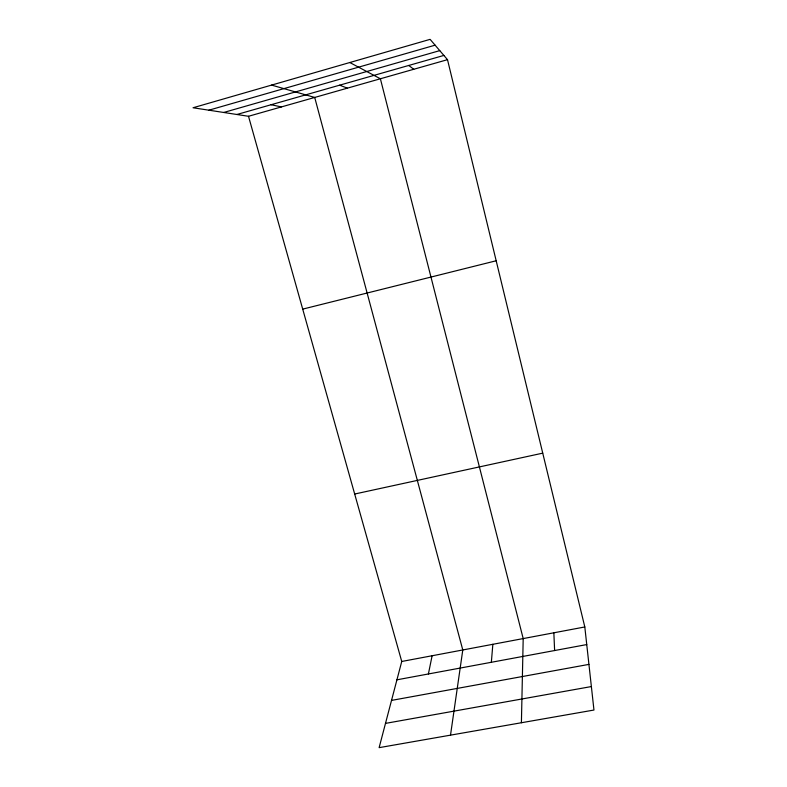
<?xml version="1.0" encoding="UTF-8"?>
<svg xmlns="http://www.w3.org/2000/svg" width="787" height="787" viewBox="0 0 787 787"><rect width="100%" height="100%" fill="white"/><g stroke="black" fill="none" stroke-linecap="round" stroke-linejoin="round"><path stroke-width="1.18" d="M521.407 722.741L523.198 638.582L380.387 78.769L349.812 62.527M491.344 662.29L492.849 644.297M450.508 735.147L462.786 649.964L314.711 97.45L271.574 85.094M428.394 673.977L432.112 655.748M248.505 116.279L401.744 661.473L379.127 747.65L593.959 710.041L584.81 626.964L447.508 59.674L430.115 39.35L193.041 107.76L248.505 116.279L447.508 59.674M208.88 110.19L435.103 45.174M223.715 112.472L439.766 50.624M236.877 114.499L443.878 55.434M302.71 309.124L496.174 260.772M354.681 494.029L542.735 453.145M401.744 661.473L584.81 626.964M396.933 679.811L586.748 644.573M391.533 700.4L588.932 664.385M385.492 723.391L591.371 686.559M271.082 104.73L281.431 106.914M339.65 85.173L347.372 88.154M408.738 65.459L413.765 69.276M553.851 632.797L554.619 650.544"/></g></svg>
